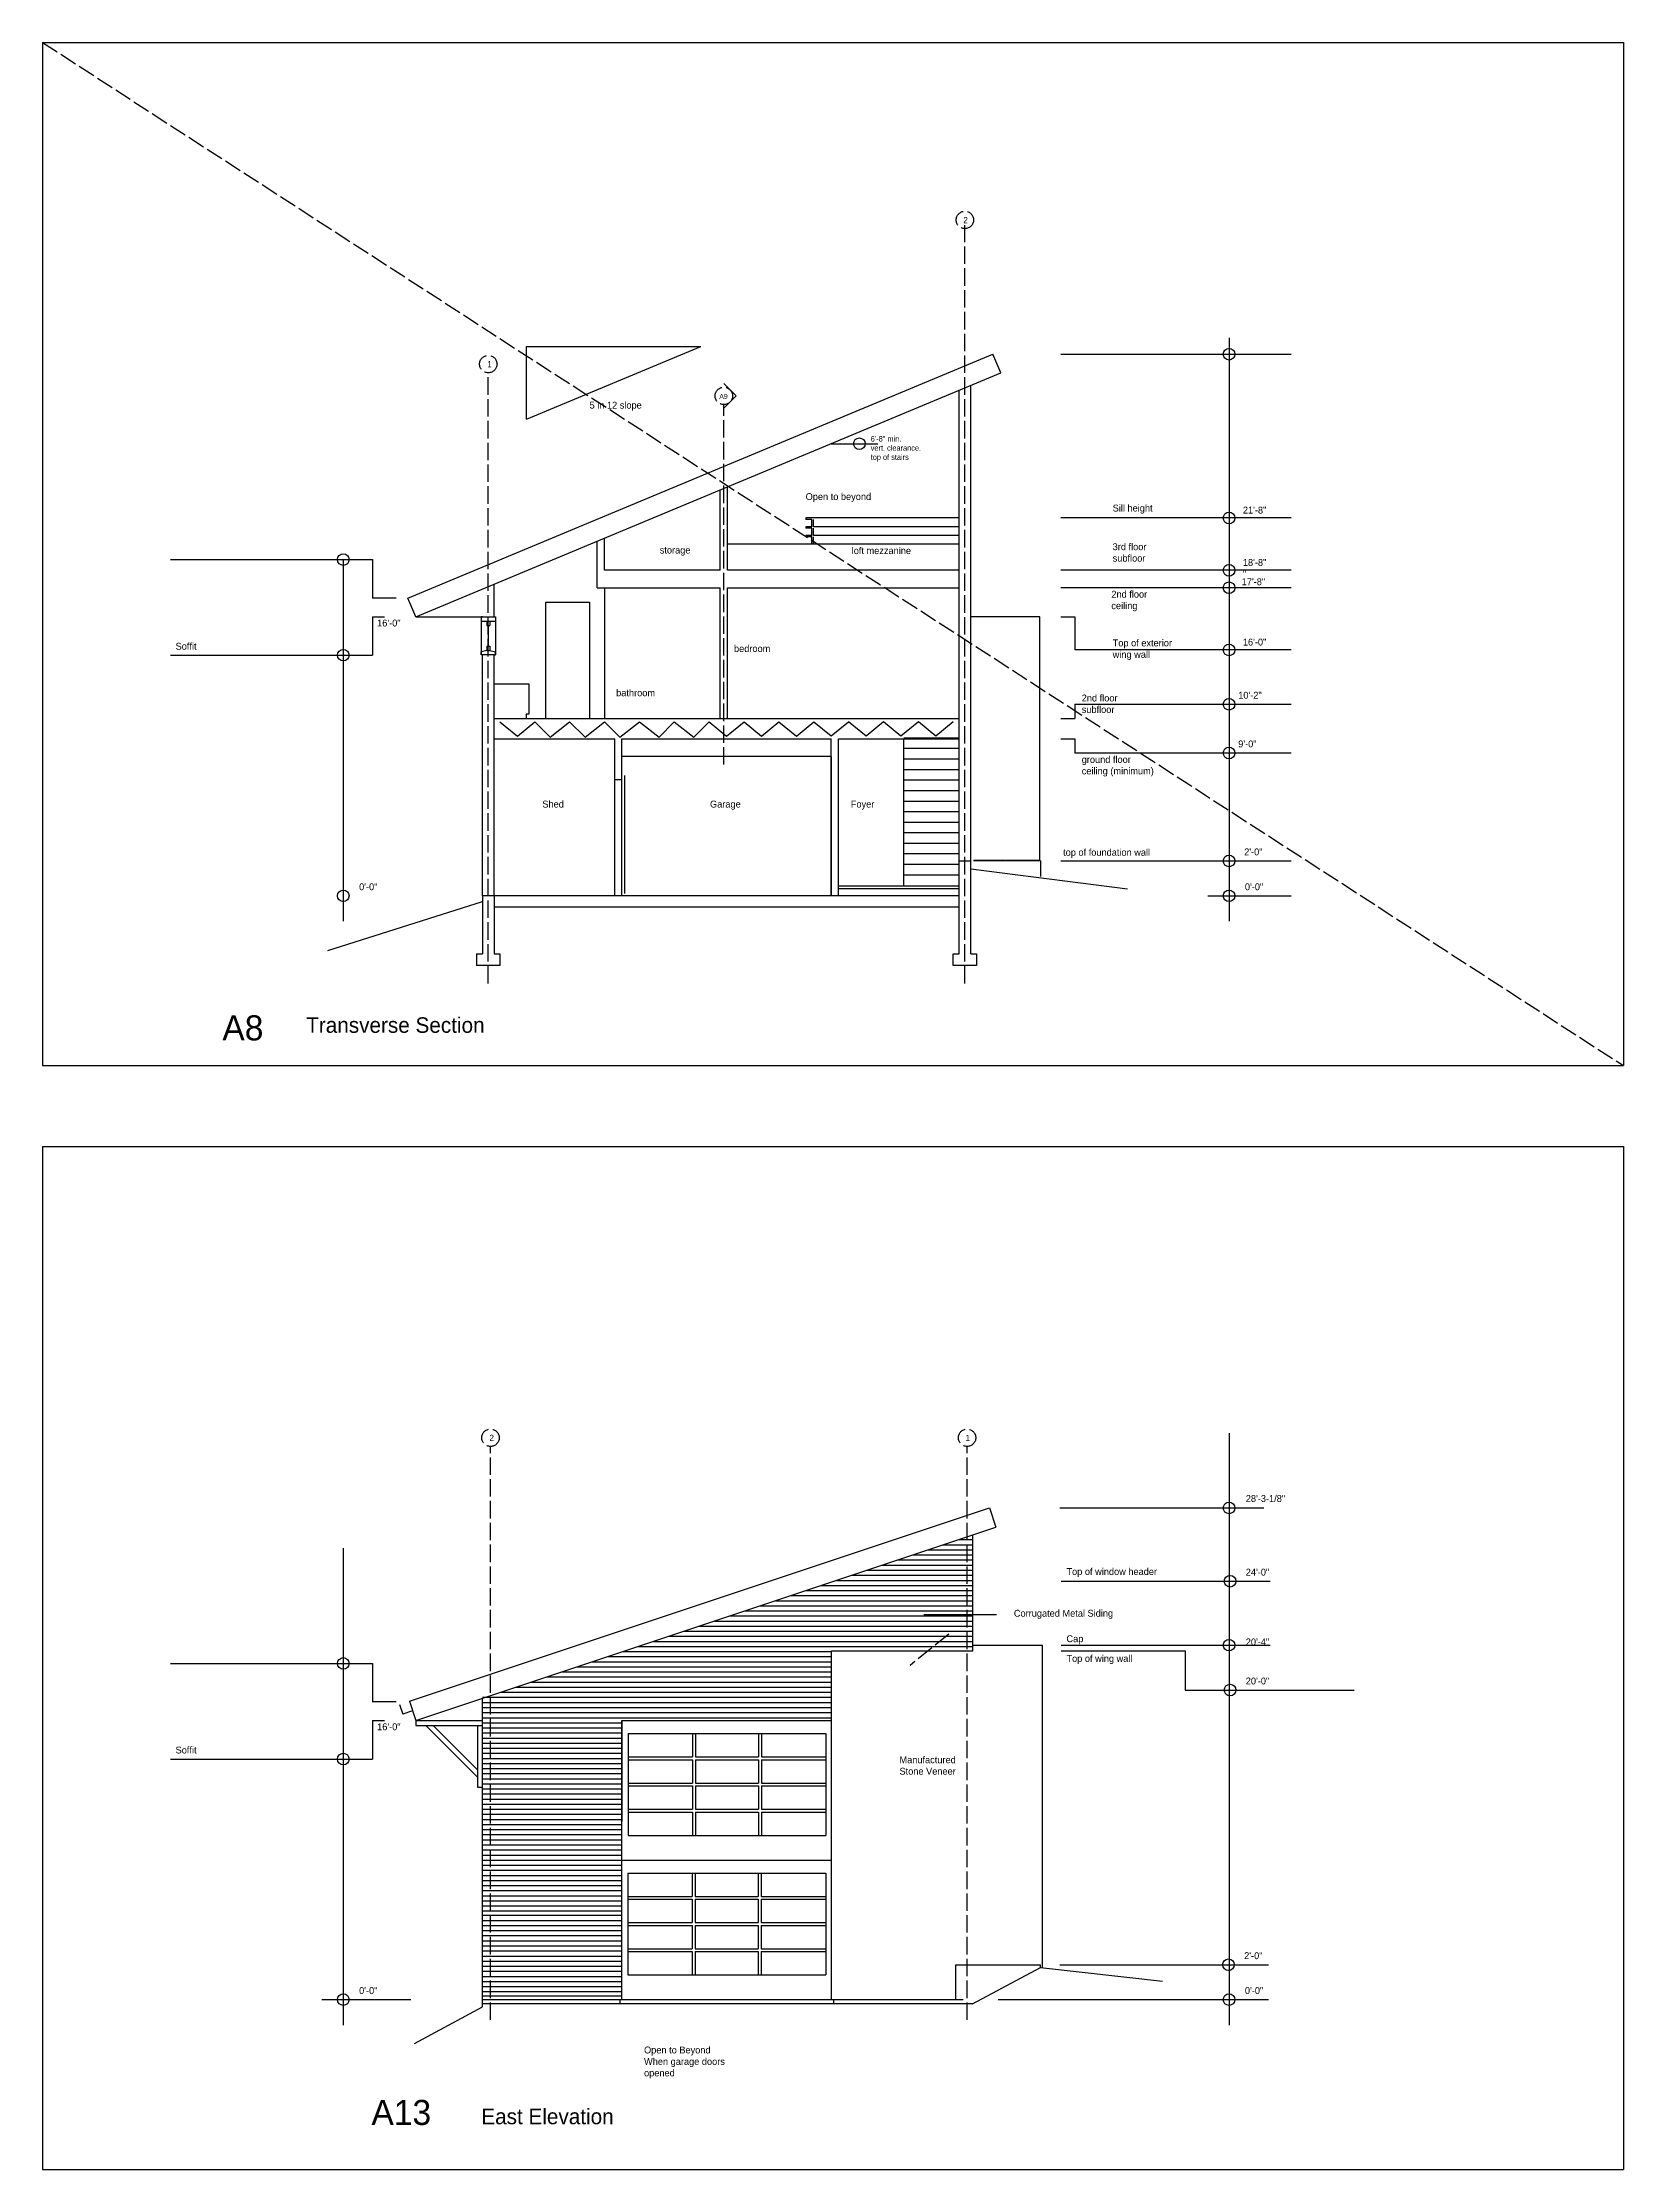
# Model space of a CAD drawing. Header units: inches. Extents: x -173 to 6851, y -1067 to 6124.
# Drawn here: x 2166 to 3254, y -1067 to 396 of the extents above; entities that cross this region are included whole.
import ezdxf

# ---------------------------------------------------------------- set-up
doc = ezdxf.new("R2010")
doc.units = ezdxf.units.IN
doc.header["$MEASUREMENT"] = 0
doc.linetypes.add('ACAD_ISO02W100', pattern=[15, 12, -3])
for name, color, linetype in [('blocks', 251, 'Continuous'), ('const', 7, 'Continuous'), ('e1', 7, 'Continuous'), ('e2', 251, 'Continuous'), ('glassSwing', 172, 'ACAD_ISO02W100'), ('grid', 252, 'ACAD_ISO02W100'), ('millwork', 253, 'Continuous'), ('soffit', 253, 'ACAD_ISO02W100'), ('stairs', 140, 'Continuous'), ('walls', 7, 'Continuous')]:
    doc.layers.add(name, color=color, linetype=linetype)

msp = doc.modelspace()

# ---------------------------------------------------------------- linework, layer by layer
for p, q in [((2166, 396.2), (2836.2, 396.2)), ((2166, 396.2), (3254, 396.2)), ((2166, 396.2), (2166, -307.8)), ((3254, 396.2), (3254, -307.8)), ((2166, 197.2), (2166, -307.8)), ((2796.8, -167), (2804.8, -167)), ((2166, -307.8), (2836.2, -307.8)), ((2166, -307.8), (3254, -307.8)), ((2166, -363.4), (3254, -363.4)), ((2166, -363.4), (2166, -1067.4)), ((3254, -363.4), (3254, -1067.4)), ((2166, -1067.4), (3254, -1067.4))]:
    msp.add_line(p, q)
at = {"layer": 'blocks'}
for p, q in [((2806.8, -166.5), (2828.3, -166.5)), ((2828.8, -166.5), (2852.3, -166.5))]:
    msp.add_line(p, q, dxfattribs=at)
at = {"layer": 'e1'}
for p, q in [((2632.4, -69), (2632.4, 21)), ((2637.4, -69), (2637.4, 21)), ((2708.8, -191), (2708.8, -99)), ((2713.8, -191), (2713.8, -99)), ((2559.8, -191), (2559.8, -111)), ((2564.8, -191), (2564.8, -111)), ((2817.7, -612.2), (2822.1, -625.5)), ((2709.1, -950.5), (2709.1, -710.5)), ((2418.5, -745.2), (2422.9, -758.5)), ((2411.8, -747.5), (2414, -754.1)), ((2564.8, -854.5), (2564.8, -758.5)), ((2564.8, -758.5), (2709.1, -758.5)), ((2564.8, -854.5), (2709.1, -854.5)), ((2710.6, -953.5), (2710.6, -950.5))]:
    msp.add_line(p, q, dxfattribs=at)
at = {"layer": 'e2'}
for p, q in [((2982.6, 193), (2982.6, -208.4)), ((2866.9, 181.7), (3025.4, 181.7)), ((2708.8, 120.1), (2741, 120.1)), ((3025.4, 69), (2866.9, 69)), ((2254, 40.4), (2393.1, 40.4)), ((2373, 40.4), (2373, -208.4)), ((2393.1, 40.4), (2393.1, 13.9)), ((3025.4, 33), (2866.9, 33)), ((2552.8, 21), (2552.8, -69)), ((3025.4, 21), (2866.9, 21)), ((2890.9, 21), (2876.5, 21)), ((2409.3, 13.9), (2393.1, 13.9)), ((2393.1, 1), (2401.3, 1)), ((2393.1, 1), (2393.1, -25.4)), ((2467.8, 1), (2467.8, -25.2)), ((2477.8, 1), (2477.8, -25.2)), ((2512.4, -69), (2512.4, 11)), ((2512.4, 11), (2542.4, 11)), ((2542.4, 11), (2542.4, -69)), ((2852.3, 1), (2804.8, 1)), ((2852.3, -166.5), (2852.3, 1)), ((2866.9, 1), (2876.5, 1)), ((2876.5, 1), (2876.5, -21.8)), ((2254, -25.4), (2393.1, -25.4)), ((3025.4, -21.8), (2876.5, -21.8)), ((2476.8, -45), (2500.8, -45)), ((2500.8, -45), (2500.8, -66)), ((2480.8, -71.2), (2492.8, -81.2)), ((2492.8, -81.2), (2504.8, -71.2)), ((2500.8, -66), (2498.8, -66)), ((2498.8, -66), (2498.8, -69)), ((2504.8, -71.2), (2515.4, -81.8)), ((2515.4, -81.8), (2528.8, -71.2)), ((2528.8, -71.2), (2539.4, -81.8)), ((2539.4, -81.8), (2552.8, -71.2)), ((2552.8, -71.2), (2563.4, -81.8)), ((2563.4, -81.8), (2576.8, -71.2)), ((2576.8, -71.2), (2590.3, -81.9)), ((2590.3, -81.9), (2600.8, -71.2)), ((2600.8, -71.2), (2614.3, -81.9)), ((2614.3, -81.9), (2624.8, -71.2)), ((2624.8, -71.2), (2636.8, -81.2)), ((2636.8, -81.2), (2648.8, -71.2)), ((2648.8, -71.2), (2660.8, -81.2)), ((2660.8, -81.2), (2672.8, -71.2)), ((2672.8, -71.2), (2684.8, -81.2)), ((2684.8, -81.2), (2696.8, -71.2)), ((2696.8, -71.2), (2708.8, -81)), ((2708.8, -81), (2720.8, -71.2)), ((2720.8, -71), (2732.8, -81)), ((2732.8, -81), (2744.8, -71)), ((2744.8, -71), (2756.8, -81)), ((2756.8, -81), (2768.8, -71)), ((2768.8, -71), (2780.8, -81)), ((2780.8, -81), (2792.8, -71)), ((2866.9, -69), (2876.5, -69)), ((2876.5, -59.2), (3025.4, -59.2)), ((2876.5, -59.2), (2876.5, -69)), ((2866.9, -83), (2876.5, -83)), ((2876.5, -83), (2876.5, -92.7)), ((2708.8, -95), (2564.8, -95)), ((2876.5, -92.7), (3025.4, -92.7)), ((2852.8, -167), (2806.8, -167)), ((2852.8, -167), (2852.8, -177.6)), ((2866.9, -167), (3025.4, -167)), ((2967.9, -191), (3025.4, -191)), ((2982.6, -560.8), (2982.6, -968)), ((2866.1, -612.2), (3006.5, -612.2)), ((2373, -639.9), (2373, -968)), ((2775.4, -641), (2806.3, -641)), ((2785.9, -637.5), (2806.3, -637.5)), ((2796.4, -634), (2806.3, -634)), ((2722.9, -658.5), (2806.3, -658.5)), ((2733.4, -655), (2806.3, -655)), ((2743.9, -651.5), (2806.3, -651.5)), ((2754.4, -648), (2806.3, -648)), ((2764.9, -644.5), (2806.3, -644.5)), ((2680.9, -672.5), (2806.3, -672.5)), ((2691.4, -669), (2806.3, -669)), ((2701.9, -665.5), (2806.3, -665.5)), ((2712.4, -662), (2806.3, -662)), ((2867.1, -662.5), (3010.9, -662.5)), ((2638.9, -686.5), (2806.3, -686.5)), ((2649.4, -683), (2806.3, -683)), ((2659.9, -679.5), (2806.3, -679.5)), ((2670.4, -676), (2806.3, -676)), ((2596.9, -700.5), (2806.3, -700.5)), ((2607.4, -697), (2806.3, -697)), ((2617.9, -693.5), (2806.3, -693.5)), ((2628.4, -690), (2806.3, -690)), ((2554.9, -714.5), (2709.1, -714.5)), ((2565.4, -711), (2709.1, -711)), ((2575.9, -707.5), (2806.3, -707.5)), ((2586.4, -704), (2806.3, -704)), ((2867.1, -706.5), (3010.9, -706.5)), ((2867.1, -710.5), (2952.5, -710.5)), ((2952.5, -710.5), (2952.5, -737.5)), ((2254, -719.2), (2393.1, -719.2)), ((2393.1, -719.2), (2393.1, -745.6)), ((2512.9, -728.5), (2709.1, -728.5)), ((2523.4, -725), (2709.1, -725)), ((2533.9, -721.5), (2709.1, -721.5)), ((2544.4, -718), (2709.1, -718)), ((2409.3, -745.6), (2393.1, -745.6)), ((2468.8, -742.5), (2709.1, -742.5)), ((2468.8, -746), (2709.1, -746)), ((2481.4, -739), (2709.1, -739)), ((2491.9, -735.5), (2709.1, -735.5)), ((2502.4, -732), (2709.1, -732)), ((2952.5, -737.5), (3010.9, -737.5)), ((2952.5, -737.5), (3068.8, -737.5)), ((2393.1, -758.5), (2401.3, -758.5)), ((2393.1, -758.5), (2393.1, -785)), ((2422.9, -758.5), (2468.8, -758.5)), ((2468.8, -749.5), (2709.1, -749.5)), ((2468.8, -753), (2709.1, -753)), ((2468.8, -756.5), (2709.1, -756.5)), ((2468.8, -760), (2564.8, -760)), ((2564.8, -758.5), (2564.8, -828)), ((2564.8, -758.5), (2695.8, -758.5)), ((2564.8, -758.5), (2695.8, -758.5)), ((2422.9, -762), (2468.8, -762)), ((2468.8, -763.5), (2564.8, -763.5)), ((2468.8, -767), (2564.8, -767)), ((2468.8, -770.5), (2564.8, -770.5)), ((2468.8, -774), (2564.8, -774)), ((2569, -767.5), (2569, -837.5)), ((2569, -767.5), (2705.2, -767.5)), ((2613.4, -767.5), (2613.4, -783.5)), ((2615.4, -767.5), (2615.4, -783.5)), ((2658.8, -767.5), (2658.8, -783.5)), ((2660.8, -767.5), (2660.8, -783.5)), ((2705.2, -767.5), (2705.2, -837.5)), ((2254, -785), (2393.1, -785)), ((2468.8, -777.5), (2564.8, -777.5)), ((2468.8, -781), (2564.8, -781)), ((2468.8, -784.5), (2564.8, -784.5)), ((2468.8, -788), (2564.8, -788)), ((2569, -783.5), (2613.4, -783.5)), ((2569, -785.5), (2613.4, -785.5)), ((2613.4, -785.5), (2613.4, -801.5)), ((2615.4, -783.5), (2658.8, -783.5)), ((2615.4, -785.5), (2658.8, -785.5)), ((2615.4, -785.5), (2615.4, -801.5)), ((2658.8, -785.5), (2658.8, -801.5)), ((2660.8, -783.5), (2705.2, -783.5)), ((2660.8, -785.5), (2705.2, -785.5)), ((2660.8, -785.5), (2660.8, -801.5)), ((2468.8, -791.5), (2564.8, -791.5)), ((2468.8, -795), (2564.8, -795)), ((2468.8, -798.5), (2564.8, -798.5)), ((2468.8, -802), (2564.8, -802)), ((2569, -801.5), (2613.4, -801.5)), ((2569, -803.5), (2613.4, -803.5)), ((2613.4, -803.5), (2613.4, -819.5)), ((2615.4, -801.5), (2658.8, -801.5)), ((2615.4, -803.5), (2658.8, -803.5)), ((2615.4, -803.5), (2615.4, -819.5)), ((2658.8, -803.5), (2658.8, -819.5)), ((2660.8, -801.5), (2705.2, -801.5)), ((2660.8, -803.5), (2705.2, -803.5)), ((2660.8, -803.5), (2660.8, -819.5)), ((2468.8, -805.5), (2564.8, -805.5)), ((2468.8, -809), (2564.8, -809)), ((2468.8, -812.5), (2564.8, -812.5)), ((2468.8, -816), (2564.8, -816)), ((2468.8, -819.5), (2564.8, -819.5)), ((2569, -819.5), (2613.4, -819.5)), ((2615.4, -819.5), (2658.8, -819.5)), ((2660.8, -819.5), (2705.2, -819.5)), ((2468.8, -823), (2564.8, -823)), ((2468.8, -826.5), (2564.8, -826.5)), ((2468.8, -830), (2564.8, -830)), ((2468.8, -833.5), (2564.8, -833.5)), ((2569, -821.5), (2613.4, -821.5)), ((2613.4, -821.5), (2613.4, -837.5)), ((2615.4, -821.5), (2615.4, -837.5)), ((2615.4, -821.5), (2658.8, -821.5)), ((2658.8, -821.5), (2658.8, -837.5)), ((2660.8, -821.5), (2660.8, -837.5)), ((2660.8, -821.5), (2705.2, -821.5)), ((2468.8, -837), (2564.8, -837)), ((2468.8, -840.5), (2564.8, -840.5)), ((2468.8, -844), (2564.8, -844)), ((2468.8, -847.5), (2564.8, -847.5)), ((2569, -837.5), (2705.2, -837.5)), ((2569, -837.5), (2613.4, -837.5)), ((2615.4, -837.5), (2658.8, -837.5)), ((2660.8, -837.5), (2705.2, -837.5)), ((2468.8, -851), (2564.8, -851)), ((2468.8, -854.5), (2564.8, -854.5)), ((2468.8, -858), (2564.8, -858)), ((2468.8, -861.5), (2564.8, -861.5)), ((2468.8, -865), (2564.8, -865)), ((2468.8, -868.5), (2564.8, -868.5)), ((2468.8, -872), (2564.8, -872)), ((2468.8, -875.5), (2564.8, -875.5)), ((2568.8, -863.5), (2568.8, -933.5)), ((2568.8, -863.5), (2705.1, -863.5)), ((2613.2, -863.5), (2613.2, -879.5)), ((2615.2, -863.5), (2615.2, -879.5)), ((2658.6, -863.5), (2658.6, -879.5)), ((2660.6, -863.5), (2660.6, -879.5)), ((2705.1, -863.5), (2705.1, -933.5)), ((2468.8, -879), (2564.8, -879)), ((2468.8, -882.5), (2564.8, -882.5)), ((2468.8, -886), (2564.8, -886)), ((2468.8, -889.5), (2564.8, -889.5)), ((2468.8, -892.5), (2564.8, -892.5)), ((2568.8, -879.5), (2613.2, -879.5)), ((2568.8, -881.5), (2613.2, -881.5)), ((2613.2, -881.5), (2613.2, -897.5)), ((2615.2, -879.5), (2658.6, -879.5)), ((2615.2, -881.5), (2615.2, -897.5)), ((2615.2, -881.5), (2658.6, -881.5)), ((2658.6, -881.5), (2658.6, -897.5)), ((2660.6, -879.5), (2705.1, -879.5)), ((2660.6, -881.5), (2660.6, -897.5)), ((2660.6, -881.5), (2705.1, -881.5)), ((2468.8, -896), (2564.8, -896)), ((2468.8, -899.5), (2564.8, -899.5)), ((2468.8, -903), (2564.8, -903)), ((2468.8, -906.5), (2564.8, -906.5)), ((2568.8, -897.5), (2613.2, -897.5)), ((2568.8, -899.5), (2613.2, -899.5)), ((2613.2, -899.5), (2613.2, -915.5)), ((2615.2, -897.5), (2658.6, -897.5)), ((2615.2, -899.5), (2615.2, -915.5)), ((2615.2, -899.5), (2658.6, -899.5)), ((2658.6, -899.5), (2658.6, -915.5)), ((2660.6, -897.5), (2705.1, -897.5)), ((2660.6, -899.5), (2660.6, -915.5)), ((2660.6, -899.5), (2705.1, -899.5)), ((2468.8, -910), (2564.8, -910)), ((2468.8, -913.5), (2564.8, -913.5)), ((2468.8, -917), (2564.8, -917)), ((2468.8, -920.5), (2564.8, -920.5)), ((2568.8, -915.5), (2613.2, -915.5)), ((2568.8, -917.5), (2613.2, -917.5)), ((2613.2, -917.5), (2613.2, -933.5)), ((2615.2, -915.5), (2658.6, -915.5)), ((2615.2, -917.5), (2615.2, -933.5)), ((2615.2, -917.5), (2658.6, -917.5)), ((2658.6, -917.5), (2658.6, -933.5)), ((2660.6, -915.5), (2705.1, -915.5)), ((2660.6, -917.5), (2660.6, -933.5)), ((2660.6, -917.5), (2705.1, -917.5)), ((2468.8, -924), (2564.8, -924)), ((2468.8, -927.5), (2564.8, -927.5)), ((2468.8, -931), (2564.8, -931)), ((2468.8, -934.5), (2564.8, -934.5)), ((2568.8, -933.5), (2705.1, -933.5)), ((2568.8, -933.5), (2613.2, -933.5)), ((2615.2, -933.5), (2658.6, -933.5)), ((2660.6, -933.5), (2705.1, -933.5)), ((2794.6, -926.5), (2852.8, -926.5)), ((2794.6, -950.5), (2794.6, -926.5)), ((2823.7, -926.5), (2842.1, -926.5)), ((2866.1, -926.5), (3009.8, -926.5)), ((2358.3, -950.5), (2419.4, -950.5)), ((2468.8, -938), (2564.8, -938)), ((2468.8, -941.5), (2564.8, -941.5)), ((2468.8, -945), (2564.8, -945)), ((2468.8, -948), (2564.8, -948)), ((2468.8, -950.5), (2710.3, -950.5)), ((2563.4, -950.5), (2563.4, -953.5)), ((2710.3, -950.5), (2794.6, -950.5)), ((2710.3, -950.5), (2799.7, -950.5)), ((2823.7, -950.5), (3009.8, -950.5))]:
    msp.add_line(p, q, dxfattribs=at)
for centre, radius in [((2982.6, 181.7), 4), ((2728.2, 120.1), 4), ((2982.6, 69), 4), ((2373, 40.4), 4), ((2982.6, 33), 4), ((2982.6, 21), 4), ((2373, -25.4), 4), ((2982.6, -21.8), 4), ((2982.6, -59.2), 4), ((2982.6, -92.7), 4), ((2982.6, -167), 4), ((2373, -191), 4), ((2982.6, -191), 4), ((2982.6, -612.2), 4), ((2983.3, -662.6), 4), ((2373, -719.2), 4), ((2982.6, -706.6), 4), ((2983.3, -737.5), 4), ((2373, -785), 4), ((2709.1, -854.5), 4.547473508864641e-13), ((2982.2, -926.5), 4), ((2373, -950.5), 4), ((2982.6, -950.5), 4)]:
    msp.add_circle(centre, radius, dxfattribs=at)
at = {"layer": 'glassSwing'}
msp.add_line((2789.7, -699), (2763.1, -720.5), dxfattribs=at)
msp.add_line((2789.7, -699), (2763.1, -720.5), dxfattribs=at)
at = {"layer": 'grid'}
for p, q in [((2800.8, -251.2), (2800.8, 270.4)), ((2472.8, -251.2), (2472.8, 168.9)), ((2634.9, -100.7), (2634.9, 147)), ((2474.3, -964.4), (2474.3, -569.9)), ((2802.3, -964.4), (2802.3, -569.9))]:
    msp.add_line(p, q, dxfattribs=at)
for centre in [(2800.8, 274.1), (2472.8, 174.9), (2634.9, 153), (2474.3, -563.9), (2802.3, -563.9)]:
    msp.add_circle(centre, 6, dxfattribs=at)
at = {"layer": 'millwork'}
for p, q in [((2499, 177), (2499, 187)), ((2499, 187), (2619, 187)), ((2499, 137), (2499, 187)), ((2499, 167), (2499, 177)), ((2499, 167), (2499, 167)), ((2796.8, 69), (2691.3, 69)), ((2691.3, 69), (2691.3, 68)), ((2695.5, 68), (2691.3, 68)), ((2695.5, 63), (2691.3, 63)), ((2691.3, 63), (2691.3, 62)), ((2695.5, 62), (2691.3, 62)), ((2695.5, 63), (2695.5, 68)), ((2695.5, 57), (2695.5, 62)), ((2696.5, 63), (2696.5, 68)), ((2796.8, 63), (2696.5, 63)), ((2696.5, 57), (2696.5, 62)), ((2796.8, 51), (2637.4, 51)), ((2691.3, 57), (2691.3, 56)), ((2695.5, 57), (2691.3, 57)), ((2695.5, 56), (2691.3, 56)), ((2695.5, 51), (2695.5, 56)), ((2796.8, 57), (2696.5, 57)), ((2696.5, 51), (2696.5, 56)), ((2758.8, -184), (2758.8, -83)), ((2422.9, -758.5), (2422.9, -762)), ((2429.9, -762), (2465.3, -797.4)), ((2434.8, -762), (2465.3, -792.5)), ((2465.3, -762), (2465.3, -804.4)), ((2465.3, -804.4), (2468.8, -804.4))]:
    msp.add_line(p, q, dxfattribs=at)
at = {"layer": 'soffit'}
msp.add_line((2166, 396.2), (3254, -307.8), dxfattribs=at)
at = {"layer": 'stairs'}
for p, q in [((2796.8, -82.5), (2758.8, -82.5)), ((2796.8, -89.7), (2758.8, -89.7)), ((2796.8, -97), (2758.8, -97)), ((2796.8, -104.2), (2758.8, -104.2)), ((2796.8, -111.5), (2758.8, -111.5)), ((2796.8, -118.7), (2758.8, -118.7)), ((2796.8, -126), (2758.8, -126)), ((2796.8, -133.2), (2758.8, -133.2)), ((2796.8, -140.5), (2758.8, -140.5)), ((2796.8, -147.7), (2758.8, -147.7)), ((2796.8, -155), (2758.8, -155)), ((2796.8, -162.2), (2758.8, -162.2)), ((2796.8, -169.5), (2758.8, -169.5)), ((2796.8, -176.7), (2758.8, -176.7))]:
    msp.add_line(p, q, dxfattribs=at)
at = {"layer": 'walls'}
for p, q in [((2417.5, 13.9), (2820.1, 181.7)), ((2499, 137), (2619, 187)), ((2825.5, 168.8), (2820.1, 181.7)), ((2422.9, 1), (2825.5, 168.8)), ((2634.9, 161.5), (2643.4, 153)), ((2634.9, 144.5), (2643.4, 153)), ((2796.8, -167), (2796.8, 156.8)), ((2804.8, -167), (2804.8, 160.1)), ((2632.4, 33), (2632.4, 88.3)), ((2637.4, 33), (2637.4, 90.4)), ((2547.8, 21), (2547.8, 53.1)), ((2552.8, 33), (2552.8, 55.1)), ((2632.4, 33), (2552.8, 33)), ((2796.8, 33), (2637.4, 33)), ((2476.8, 1), (2476.8, 23.5)), ((2547.8, 21), (2632.4, 21)), ((2637.4, 21), (2796.8, 21)), ((2422.9, 1), (2417.5, 13.9)), ((2422.9, 1), (2468.8, 1)), ((2467.8, 1), (2467.8, -2)), ((2468.8, 1), (2467.8, 1)), ((2468.8, 1), (2477.8, 1)), ((2477.8, 1), (2477.8, -2)), ((2467.8, -2), (2477.8, -2)), ((2471.8, -2), (2473.8, -2)), ((2471.8, -2), (2471.8, -5)), ((2471.8, -5), (2473.8, -5)), ((2472.8, -5), (2472.8, -19.2)), ((2473.8, -2), (2473.8, -5)), ((2471.8, -22.2), (2467.8, -23.2)), ((2467.8, -25.2), (2467.8, -23.2)), ((2476.8, -25.2), (2467.8, -25.2)), ((2468.8, -191), (2468.8, -25.2)), ((2471.8, -19.2), (2471.8, -22.2)), ((2471.8, -19.2), (2473.8, -19.2)), ((2471.8, -22.2), (2473.8, -22.2)), ((2473.8, -19.2), (2473.8, -22.2)), ((2473.8, -22.2), (2477.8, -23.2)), ((2476.8, -191), (2476.8, -25.2)), ((2476.8, -25.2), (2477.8, -25.2)), ((2477.8, -25.2), (2477.8, -23.2)), ((2477.8, -25.2), (2477.8, -25.2)), ((2637.4, -69), (2637.4, -56.8)), ((2476.8, -69), (2796.8, -69)), ((2476.8, -83), (2559.8, -83)), ((2559.8, -111), (2559.8, -83)), ((2564.8, -83), (2708.8, -83)), ((2564.8, -111), (2564.8, -83)), ((2708.8, -99), (2708.8, -83)), ((2713.8, -83), (2796.8, -83)), ((2713.8, -99), (2713.8, -83)), ((2708.8, -95), (2708.8, -191)), ((2559.8, -111), (2564.8, -111)), ((2566.6, -108.1), (2566.6, -189.3)), ((2796.8, -231), (2796.8, -167)), ((2804.8, -231), (2804.8, -167)), ((2804.8, -172.4), (2912.7, -186.1)), ((2713.8, -184), (2796.8, -184)), ((2713.8, -186), (2796.8, -186)), ((2362.3, -228.5), (2468.8, -195)), ((2796.8, -191), (2468.8, -191)), ((2468.8, -191), (2468.8, -210.5)), ((2468.8, -193.8), (2468.8, -231)), ((2476.8, -191), (2476.8, -231)), ((2476.8, -198.5), (2796.8, -198.5)), ((2464.8, -231), (2468.8, -231)), ((2464.8, -231), (2464.8, -239)), ((2476.8, -231), (2480.8, -231)), ((2480.8, -231), (2480.8, -239)), ((2792.8, -231), (2796.8, -231)), ((2792.8, -239), (2792.8, -231)), ((2804.8, -231), (2808.8, -231)), ((2808.8, -231), (2808.8, -239)), ((2480.8, -239), (2464.8, -239)), ((2468.8, -239), (2464.8, -239)), ((2808.8, -239), (2792.8, -239)), ((2418.5, -745.2), (2817.7, -612.2)), ((2422.9, -758.5), (2822.1, -625.5)), ((2806.3, -710.5), (2806.3, -630.7)), ((2822.5, -685.7), (2772.5, -685.7)), ((2709.1, -710.5), (2806.3, -710.5)), ((2806.3, -706.5), (2854.1, -706.5)), ((2854.1, -928.6), (2854.1, -706.5)), ((2468.8, -955.5), (2468.8, -743.2)), ((2420.7, -751.9), (2414, -754.1)), ((2564.8, -950.5), (2564.8, -854.5)), ((2806.1, -953.5), (2852.8, -928.5)), ((2852.8, -928.5), (2852.8, -926.5)), ((2852.8, -928.5), (2936.7, -937.7)), ((2422.1, -980.6), (2468.8, -955.5)), ((2806.1, -953.5), (2468.8, -953.5))]:
    msp.add_line(p, q, dxfattribs=at)

# ---------------------------------------------------------------- texts
at = {"layer": 'const', "attachment_point": 1}
for s, insert, char_height, width in [('2', (2799.7, 276.1), 4.26, 1625.197), ('1', (2472.1, 177), 4.26, 1625.197), ('5 in 12 slope', (2542.5, 149), 4.736, 1805.775), ('A9', (2631.8, 154.4), 3.41, 1300.158), ('6\'-8" min.^Jvert. clearance.\\Ptop of stairs', (2736, 125.4), 3.789, 1444.62), ('Open to beyond', (2691.2, 86.1), 4.736, 1805.775), ('Sill height', (2902.5, 78.2), 4.736, 1805.775), ('21\'-8"', (2992.1, 76.8), 4.74, 1805.775), ('storage', (2590.8, 49.3), 4.74, 1805.775), ('loft mezzanine', (2722.9, 48.9), 4.736, 1805.775), ('3rd floor^Jsubfloor', (2902.5, 51.6), 4.736, 1805.775), ('18\'-8"\\P"', (2992.1, 40.8), 4.74, 1805.775), ('\\P2nd floor^Jceiling', (2901.6, 26.8), 4.736, 1805.775), ('\\P17\'-8"', (2991.3, 35.4), 4.74, 1805.775), ('16\'-0"', (2396.3, -0.9), 4.74, 1805.775), ('Top of exterior\\Pwing wall', (2902.5, -14.6), 4.736, 1805.775), ('16\'-0"', (2992.1, -14), 4.74, 1805.775), ('Soffit', (2257.6, -16.9), 4.74, 1805.775), ('bedroom', (2641.9, -18.5), 4.74, 1805.775), ('bathroom', (2560.8, -48.9), 4.74, 1805.775), ('2nd floor^Jsubfloor', (2881.2, -52.5), 4.736, 1805.775), ('10\'-2"', (2988.9, -50.6), 4.74, 1805.775), ('9\'-0"', (2988.9, -84.1), 4.74, 1805.775), ('ground floor^Jceiling (minimum)', (2881.2, -94.8), 4.736, 1805.775), ('Shed', (2510, -125.5), 4.74, 1805.775), ('Garage', (2625.4, -125.5), 4.74, 1805.775), ('Foyer', (2722.3, -125.5), 4.74, 1805.775), ('top of foundation wall', (2868.4, -158.7), 4.736, 1805.775), ('2\'-0"', (2993, -158.4), 4.74, 1805.775), ('0\'-0"', (2383.9, -182.4), 4.74, 1805.775), ('0\'-0"', (2993.5, -182.4), 4.74, 1805.775), ('A8', (2289.8, -273.2), 17.26, 6582.049), ('Transverse Section', (2347.5, -274.6), 10.656, 4062.993), ('2', (2473.6, -561.8), 4.26, 1625.197), ('1', (2801.2, -561.9), 4.26, 1625.197), ('28\'-3-1/8"', (2994.1, -603.3), 4.74, 1805.775), ('\\PTop of window header', (2870.7, -645.7), 4.736, 1805.775), ('24\'-0"', (2994.1, -654), 4.74, 1805.775), ('Corrugated Metal Siding', (2834.5, -682.3), 4.736, 1805.775), ('Cap', (2870.7, -699.8), 4.74, 1805.775), ('20\'-4"', (2994.1, -702), 4.74, 1805.775), ('Top of wing wall', (2870.7, -713.4), 4.736, 1805.775), ('20\'-0"', (2994.1, -728.9), 4.74, 1805.775), ('16\'-0"', (2396.3, -760.4), 4.74, 1805.775), ('Soffit', (2257.6, -776.4), 4.74, 1805.775), ('Manufactured^JStone Veneer', (2755.8, -783.1), 4.736, 1805.775), ('2\'-0"', (2993, -917.9), 4.74, 1805.775), ('0\'-0"', (2383.9, -941.9), 4.74, 1805.775), ('0\'-0"', (2993.5, -941.9), 4.74, 1805.775), ('Open to Beyond^JWhen garage doors^Jopened', (2580, -982.8), 4.736, 1805.775), ('A13', (2392.4, -1019.5), 17.26, 6582.049), ('East Elevation', (2468, -1025.6), 10.656, 4062.993)]:
    msp.add_mtext(s, dxfattribs=dict(at, insert=insert, char_height=char_height, width=width))

doc.saveas('drawing.dxf')
